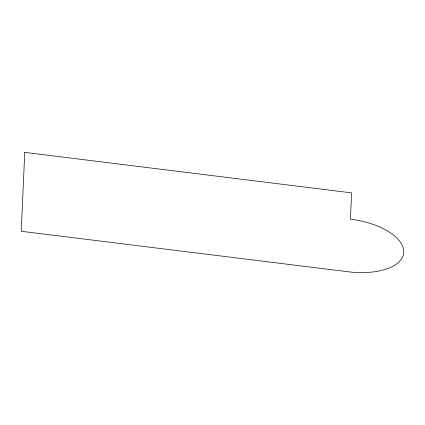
<?xml version="1.0" encoding="UTF-8"?>
<svg xmlns="http://www.w3.org/2000/svg" width="425" height="425" viewBox="0 0 425 425"><rect width="100%" height="100%" fill="white"/><g stroke="black" fill="none" stroke-linecap="round" stroke-linejoin="round"><path stroke-width="0.64" d="M24.762 152.378L21.25 231.269L348.107 271.766A54.942 26.217 8.4 0 0 403.75 252.222A54.942 26.217 8.4 0 0 350.444 219.178L351.613 192.881L24.762 152.378"/></g></svg>
